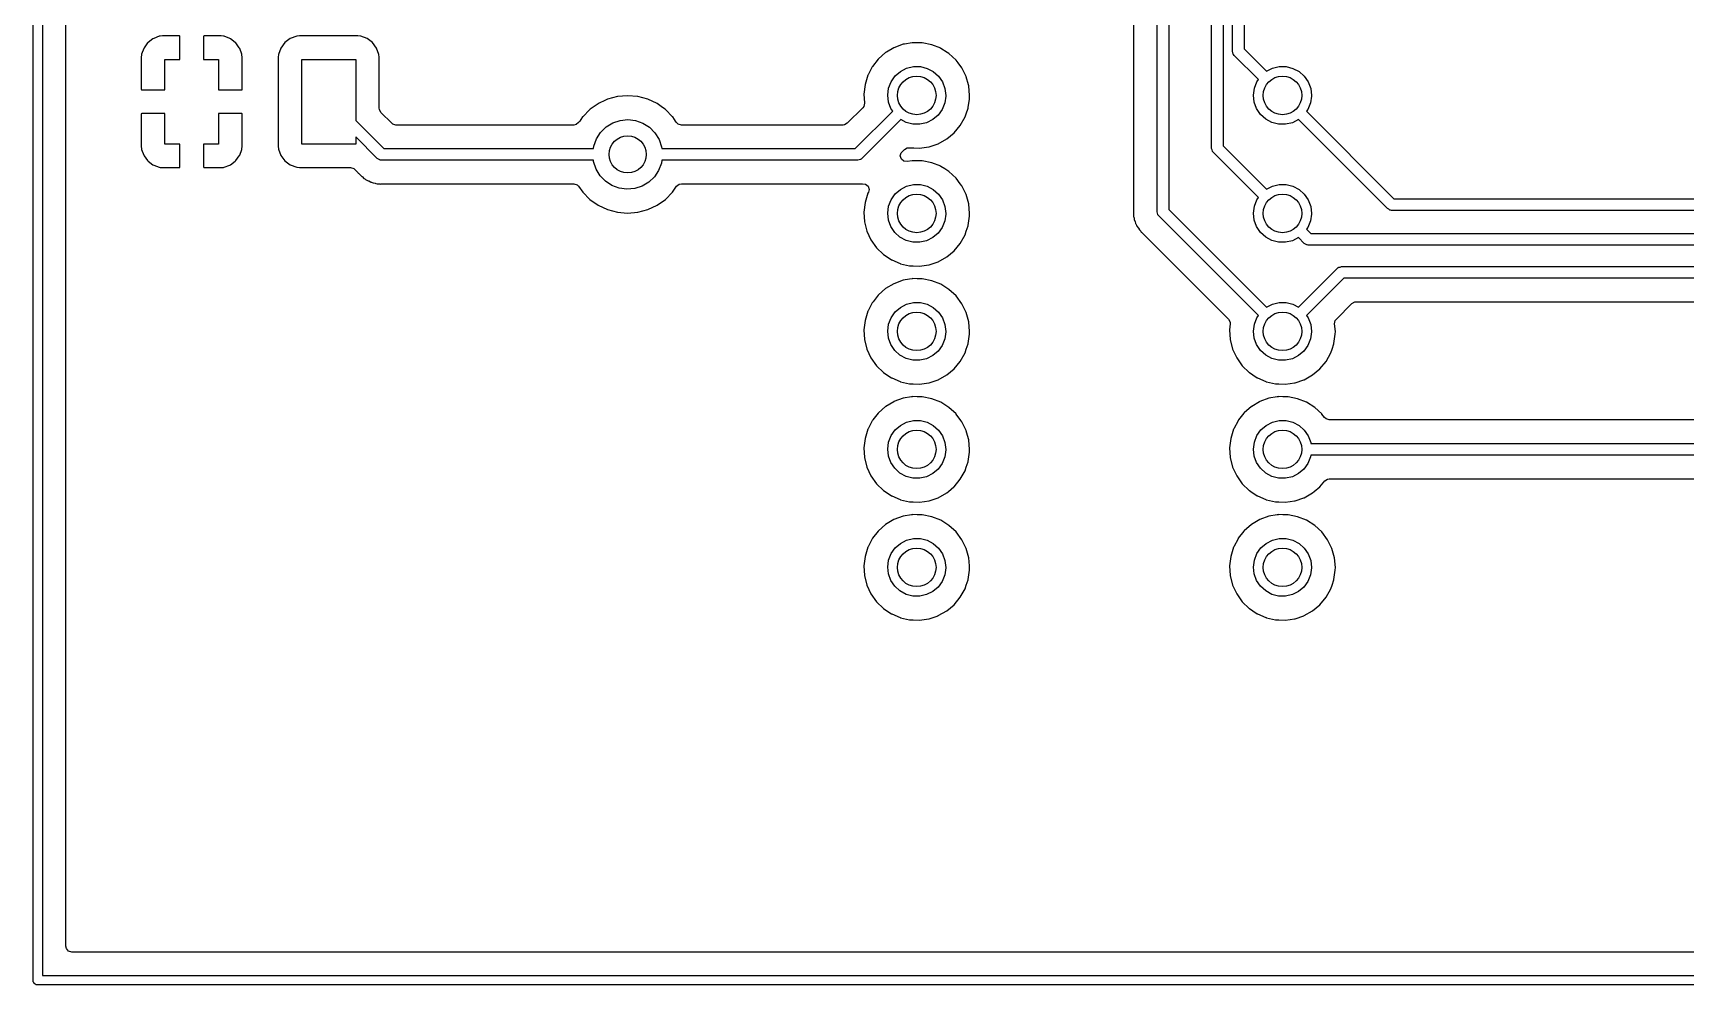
# Model space of a CAD drawing. Extents: x 111.7 to 200.8, y -127.1 to -68.5.
# Drawn here: x 111.66 to 147.24, y -127.1 to -106.61 of the extents above; entities that cross this region are included whole.
import ezdxf

# ---------------------------------------------------------------- set-up
doc = ezdxf.new("R2010")
doc.units = 0
doc.layers.add('BLACK', color=7, linetype='CONTINUOUS')

msp = doc.modelspace()

# ---------------------------------------------------------------- linework, layer by layer
at = {"layer": 'BLACK', "linetype": 'CONTINUOUS'}
for p, q in [((111.66, -127), (111.66, -68.58)), ((111.86, -68.68), (111.86, -126.9)), ((112.368, -126.265), (112.368, -69.3145)), ((137.032, -109.09), (137.032, -77.05)), ((137.282, -77.05), (137.282, -109.038)), ((135.857, -110.455), (135.857, -81.5589)), ((136.107, -81.5829), (136.107, -110.403)), ((137.482, -107), (137.482, -84.6965)), ((137.732, -84.7483), (137.732, -106.948)), ((135.348, -96.988), (135.348, -110.376)), ((114.241, -106.732), (114.139, -106.808)), ((114.257, -106.723), (114.241, -106.732)), ((114.377, -106.678), (114.257, -106.723)), ((114.393, -106.674), (114.377, -106.678)), ((114.444, -106.669), (114.393, -106.674)), ((114.45, -106.668), (114.444, -106.669)), ((114.807, -106.668), (114.45, -106.668)), ((114.815, -106.67), (114.807, -106.668)), ((114.817, -106.671), (114.815, -106.67)), ((114.821, -106.687), (114.817, -106.671)), ((114.821, -107.176), (114.821, -106.687)), ((115.331, -106.674), (115.329, -106.682)), ((115.329, -106.682), (115.329, -107.176)), ((115.332, -106.673), (115.331, -106.674)), ((115.347, -106.668), (115.332, -106.673)), ((115.7, -106.668), (115.347, -106.668)), ((115.706, -106.669), (115.7, -106.668)), ((115.757, -106.674), (115.706, -106.669)), ((115.773, -106.678), (115.757, -106.674)), ((115.893, -106.723), (115.773, -106.678)), ((115.909, -106.732), (115.893, -106.723)), ((116.011, -106.808), (115.909, -106.732)), ((117.198, -106.726), (117.082, -106.813)), ((117.335, -106.675), (117.198, -106.726)), ((117.397, -106.668), (117.335, -106.675)), ((118.653, -106.668), (117.397, -106.668)), ((118.715, -106.675), (118.653, -106.668)), ((118.852, -106.726), (118.715, -106.675)), ((118.968, -106.813), (118.852, -106.726)), ((113.993, -107.074), (113.987, -107.125)), ((113.997, -107.059), (113.993, -107.074)), ((114.042, -106.938), (113.997, -107.059)), ((114.05, -106.923), (114.042, -106.938)), ((114.127, -106.821), (114.05, -106.923)), ((114.139, -106.808), (114.127, -106.821)), ((116.023, -106.821), (116.011, -106.808)), ((116.1, -106.923), (116.023, -106.821)), ((116.108, -106.938), (116.1, -106.923)), ((116.153, -107.059), (116.108, -106.938)), ((116.157, -107.074), (116.153, -107.059)), ((116.163, -107.125), (116.157, -107.074)), ((116.943, -107.066), (116.936, -107.128)), ((116.994, -106.93), (116.943, -107.066)), ((117.082, -106.813), (116.994, -106.93)), ((119.056, -106.93), (118.968, -106.813)), ((119.107, -107.066), (119.056, -106.93)), ((119.113, -107.128), (119.107, -107.066)), ((130.014, -107.029), (129.857, -107.166)), ((130.031, -107.019), (130.014, -107.029)), ((130.188, -106.925), (130.031, -107.019)), ((130.193, -106.923), (130.188, -106.925)), ((130.188, -106.925), (130.188, -106.925)), ((130.388, -106.85), (130.193, -106.923)), ((130.42, -106.845), (130.388, -106.85)), ((130.588, -106.816), (130.42, -106.845)), ((130.594, -106.815), (130.588, -106.816)), ((130.588, -106.816), (130.588, -106.816)), ((130.692, -106.816), (130.594, -106.815)), ((130.796, -106.818), (130.692, -106.816)), ((130.802, -106.818), (130.796, -106.818)), ((130.796, -106.818), (130.796, -106.818)), ((131.006, -106.859), (130.802, -106.818)), ((131.2, -106.936), (131.006, -106.859)), ((131.205, -106.939), (131.2, -106.936)), ((131.338, -107.023), (131.205, -106.939)), ((131.376, -107.047), (131.338, -107.023)), ((131.529, -107.188), (131.376, -107.047)), ((137.491, -107.03), (137.482, -107)), ((137.497, -107.06), (137.491, -107.03)), ((137.501, -107.065), (137.497, -107.06)), ((137.502, -107.068), (137.501, -107.065)), ((137.505, -107.071), (137.502, -107.068)), ((137.519, -107.088), (137.505, -107.071)), ((138.039, -107.608), (137.519, -107.088)), ((137.732, -106.948), (138.213, -107.429)), ((113.987, -107.125), (113.987, -107.132)), ((113.987, -107.132), (113.987, -107.814)), ((114.495, -107.832), (114.495, -107.176)), ((114.495, -107.176), (114.821, -107.176)), ((115.329, -107.176), (115.655, -107.176)), ((115.655, -107.176), (115.655, -107.832)), ((116.163, -107.132), (116.163, -107.125)), ((116.163, -107.819), (116.163, -107.132)), ((116.936, -107.128), (116.936, -109.045)), ((117.445, -108.996), (117.445, -107.176)), ((117.445, -107.176), (118.605, -107.176)), ((118.605, -107.176), (118.605, -108.49)), ((119.113, -108.227), (119.113, -107.128)), ((129.726, -107.335), (129.635, -107.508)), ((129.728, -107.33), (129.726, -107.335)), ((129.726, -107.335), (129.726, -107.335)), ((129.732, -107.325), (129.728, -107.33)), ((129.854, -107.171), (129.732, -107.325)), ((129.857, -107.166), (129.854, -107.171)), ((129.854, -107.171), (129.854, -107.171)), ((130.219, -107.532), (130.332, -107.433)), ((130.332, -107.433), (130.465, -107.364)), ((130.465, -107.364), (130.611, -107.329)), ((130.611, -107.329), (130.761, -107.33)), ((130.761, -107.33), (130.907, -107.367)), ((130.907, -107.367), (131.04, -107.437)), ((131.04, -107.437), (131.152, -107.537)), ((131.532, -107.193), (131.529, -107.188)), ((131.575, -107.25), (131.532, -107.193)), ((131.532, -107.193), (131.532, -107.193)), ((131.654, -107.355), (131.575, -107.25)), ((131.746, -107.542), (131.654, -107.355)), ((138.213, -107.429), (138.339, -107.364)), ((138.339, -107.364), (138.485, -107.329)), ((138.485, -107.329), (138.635, -107.33)), ((138.635, -107.33), (138.781, -107.367)), ((138.781, -107.367), (138.914, -107.437)), ((138.914, -107.437), (139.026, -107.537)), ((129.57, -107.713), (129.545, -107.92)), ((129.631, -107.514), (129.57, -107.713)), ((129.635, -107.508), (129.631, -107.514)), ((130.058, -107.943), (130.078, -107.795)), ((130.078, -107.795), (130.132, -107.655)), ((130.132, -107.655), (130.219, -107.532)), ((131.152, -107.537), (131.237, -107.66)), ((131.237, -107.66), (131.29, -107.801)), ((131.29, -107.801), (131.308, -107.95)), ((131.747, -107.548), (131.746, -107.542)), ((131.796, -107.72), (131.747, -107.548)), ((131.802, -107.743), (131.796, -107.72)), ((131.821, -107.95), (131.802, -107.743)), ((137.932, -107.943), (137.952, -107.795)), ((137.952, -107.795), (138.006, -107.655)), ((138.006, -107.655), (138.039, -107.608)), ((139.026, -107.537), (139.111, -107.66)), ((139.111, -107.66), (139.164, -107.801)), ((139.164, -107.801), (139.182, -107.95)), ((113.987, -107.814), (113.991, -107.83)), ((113.991, -107.83), (113.993, -107.831)), ((113.993, -107.831), (114.001, -107.832)), ((114.001, -107.832), (114.495, -107.832)), ((115.655, -107.832), (116.145, -107.832)), ((116.145, -107.832), (116.16, -107.828)), ((116.16, -107.828), (116.161, -107.827)), ((116.161, -107.827), (116.163, -107.819)), ((123.824, -108.129), (123.652, -108.249)), ((123.828, -108.126), (123.824, -108.129)), ((123.824, -108.129), (123.824, -108.129)), ((123.833, -108.124), (123.828, -108.126)), ((123.984, -108.053), (123.833, -108.124)), ((123.833, -108.124), (123.833, -108.124)), ((124.028, -108.033), (123.984, -108.053)), ((124.241, -107.976), (124.028, -108.033)), ((124.46, -107.957), (124.241, -107.976)), ((124.679, -107.976), (124.46, -107.957)), ((124.892, -108.033), (124.679, -107.976)), ((125.092, -108.126), (124.892, -108.033)), ((125.18, -108.188), (125.092, -108.126)), ((129.558, -108.118), (129.543, -108.188)), ((129.545, -107.92), (129.558, -108.113)), ((129.558, -108.113), (129.558, -108.118)), ((130.075, -108.093), (130.058, -107.943)), ((130.126, -108.234), (130.075, -108.093)), ((131.287, -108.112), (131.231, -108.251)), ((131.308, -107.963), (131.287, -108.112)), ((131.308, -107.95), (131.308, -107.963)), ((131.791, -108.21), (131.816, -108.033)), ((131.816, -108.033), (131.82, -108.01)), ((131.82, -108.01), (131.821, -107.95)), ((137.949, -108.093), (137.932, -107.943)), ((138, -108.234), (137.949, -108.093)), ((139.161, -108.112), (139.105, -108.251)), ((139.182, -107.963), (139.161, -108.112)), ((139.182, -107.95), (139.182, -107.963)), ((113.989, -108.346), (113.987, -108.354)), ((113.987, -108.354), (113.987, -109.041)), ((113.99, -108.345), (113.989, -108.346)), ((114.005, -108.34), (113.99, -108.345)), ((114.495, -108.34), (114.005, -108.34)), ((114.495, -108.996), (114.495, -108.34)), ((116.149, -108.34), (115.655, -108.34)), ((115.655, -108.34), (115.655, -108.996)), ((116.157, -108.342), (116.149, -108.34)), ((116.159, -108.343), (116.157, -108.342)), ((116.163, -108.359), (116.159, -108.343)), ((116.163, -109.041), (116.163, -108.359)), ((118.605, -108.49), (119.21, -109.095)), ((119.116, -108.254), (119.113, -108.227)), ((119.15, -108.316), (119.116, -108.254)), ((119.384, -108.55), (119.15, -108.316)), ((123.427, -108.501), (123.405, -108.533)), ((123.452, -108.466), (123.427, -108.501)), ((123.489, -108.412), (123.452, -108.466)), ((123.492, -108.408), (123.489, -108.412)), ((123.489, -108.412), (123.489, -108.412)), ((123.648, -108.252), (123.492, -108.408)), ((123.652, -108.249), (123.648, -108.252)), ((123.652, -108.249), (123.652, -108.249)), ((124.141, -108.541), (124.299, -108.487)), ((124.299, -108.487), (124.465, -108.47)), ((124.465, -108.47), (124.631, -108.49)), ((124.631, -108.49), (124.789, -108.546)), ((125.253, -108.239), (125.18, -108.188)), ((125.272, -108.252), (125.253, -108.239)), ((125.428, -108.408), (125.272, -108.252)), ((125.431, -108.412), (125.428, -108.408)), ((125.468, -108.466), (125.431, -108.412)), ((125.431, -108.412), (125.431, -108.412)), ((125.493, -108.501), (125.468, -108.466)), ((125.515, -108.533), (125.493, -108.501)), ((129.521, -108.216), (129.188, -108.55)), ((129.361, -109.095), (130.165, -108.291)), ((130.34, -108.47), (129.501, -109.308)), ((129.543, -108.188), (129.521, -108.216)), ((130.165, -108.291), (130.126, -108.234)), ((130.453, -108.531), (130.34, -108.47)), ((131.029, -108.471), (130.895, -108.538)), ((131.143, -108.373), (131.029, -108.471)), ((131.231, -108.251), (131.143, -108.373)), ((131.621, -108.595), (131.723, -108.413)), ((131.723, -108.413), (131.746, -108.346)), ((131.746, -108.346), (131.788, -108.221)), ((131.788, -108.221), (131.79, -108.216)), ((131.788, -108.221), (131.788, -108.221)), ((131.79, -108.216), (131.791, -108.21)), ((131.791, -108.21), (131.791, -108.21)), ((138.084, -108.358), (138, -108.234)), ((138.195, -108.459), (138.084, -108.358)), ((138.327, -108.531), (138.195, -108.459)), ((138.901, -108.471), (138.769, -108.538)), ((140.817, -110.387), (138.901, -108.471)), ((139.105, -108.251), (139.075, -108.292)), ((139.075, -108.292), (140.957, -110.174)), ((119.07, -109.308), (118.605, -108.843)), ((118.605, -108.843), (118.605, -108.996)), ((119.405, -108.566), (119.384, -108.55)), ((119.473, -108.587), (119.405, -108.566)), ((123.302, -108.587), (119.473, -108.587)), ((123.349, -108.577), (123.302, -108.587)), ((123.405, -108.533), (123.349, -108.577)), ((123.788, -108.887), (123.879, -108.746)), ((123.879, -108.746), (123.998, -108.629)), ((123.998, -108.629), (124.141, -108.541)), ((124.789, -108.546), (124.93, -108.635)), ((124.93, -108.635), (125.048, -108.754)), ((125.048, -108.754), (125.136, -108.896)), ((125.55, -108.566), (125.515, -108.533)), ((125.618, -108.587), (125.55, -108.566)), ((129.098, -108.587), (125.618, -108.587)), ((129.125, -108.584), (129.098, -108.587)), ((129.188, -108.55), (129.125, -108.584)), ((130.598, -108.569), (130.453, -108.531)), ((130.748, -108.572), (130.598, -108.569)), ((130.895, -108.538), (130.748, -108.572)), ((131.328, -108.888), (131.488, -108.755)), ((131.488, -108.755), (131.621, -108.595)), ((138.472, -108.569), (138.327, -108.531)), ((138.622, -108.572), (138.472, -108.569)), ((138.769, -108.538), (138.622, -108.572)), ((113.987, -109.041), (113.987, -109.048)), ((113.987, -109.048), (113.993, -109.099)), ((113.993, -109.099), (113.997, -109.114)), ((113.997, -109.114), (114.042, -109.235)), ((114.042, -109.235), (114.05, -109.25)), ((114.821, -108.996), (114.495, -108.996)), ((114.821, -109.491), (114.821, -108.996)), ((115.655, -108.996), (115.329, -108.996)), ((115.329, -108.996), (115.329, -109.486)), ((116.1, -109.25), (116.108, -109.235)), ((116.108, -109.235), (116.153, -109.114)), ((116.153, -109.114), (116.157, -109.099)), ((116.157, -109.099), (116.163, -109.048)), ((116.163, -109.045), (116.163, -109.041)), ((116.163, -109.048), (116.163, -109.045)), ((116.936, -109.045), (116.943, -109.107)), ((116.943, -109.107), (116.994, -109.243)), ((118.605, -108.996), (117.445, -108.996)), ((119.21, -109.095), (123.725, -109.095)), ((123.725, -109.095), (123.731, -109.044)), ((123.731, -109.044), (123.788, -108.887)), ((125.136, -108.896), (125.191, -109.054)), ((125.191, -109.054), (125.196, -109.095)), ((125.196, -109.095), (129.361, -109.095)), ((130.33, -109.254), (130.348, -109.186)), ((130.348, -109.186), (130.367, -109.162)), ((130.367, -109.162), (130.417, -109.112)), ((130.417, -109.112), (130.479, -109.078)), ((130.479, -109.078), (130.523, -109.078)), ((130.523, -109.078), (130.523, -109.077)), ((130.523, -109.077), (130.529, -109.077)), ((130.529, -109.077), (130.534, -109.079)), ((130.534, -109.079), (130.54, -109.079)), ((130.54, -109.079), (130.54, -109.079)), ((130.54, -109.079), (130.62, -109.082)), ((130.62, -109.082), (130.743, -109.087)), ((130.743, -109.087), (130.846, -109.072)), ((130.846, -109.072), (130.943, -109.058)), ((130.943, -109.058), (130.949, -109.057)), ((130.943, -109.058), (130.943, -109.058)), ((130.949, -109.057), (130.954, -109.055)), ((130.954, -109.055), (131.141, -108.992)), ((130.954, -109.055), (130.954, -109.055)), ((131.141, -108.992), (131.146, -108.99)), ((131.146, -108.99), (131.328, -108.888)), ((137.041, -109.12), (137.032, -109.09)), ((137.047, -109.15), (137.041, -109.12)), ((137.051, -109.155), (137.047, -109.15)), ((137.052, -109.158), (137.051, -109.155)), ((137.055, -109.161), (137.052, -109.158)), ((137.069, -109.178), (137.055, -109.161)), ((138.039, -110.148), (137.069, -109.178)), ((137.282, -109.038), (138.213, -109.969)), ((114.05, -109.25), (114.127, -109.352)), ((114.127, -109.352), (114.139, -109.365)), ((114.139, -109.365), (114.241, -109.441)), ((114.241, -109.441), (114.257, -109.45)), ((114.257, -109.45), (114.377, -109.495)), ((114.377, -109.495), (114.393, -109.499)), ((114.393, -109.499), (114.444, -109.504)), ((114.444, -109.504), (114.45, -109.504)), ((114.45, -109.504), (114.803, -109.504)), ((114.803, -109.504), (114.818, -109.5)), ((114.818, -109.5), (114.819, -109.499)), ((114.819, -109.499), (114.821, -109.491)), ((115.329, -109.486), (115.333, -109.502)), ((115.333, -109.502), (115.335, -109.503)), ((115.335, -109.503), (115.343, -109.504)), ((115.343, -109.504), (115.7, -109.504)), ((115.7, -109.504), (115.706, -109.504)), ((115.706, -109.504), (115.757, -109.499)), ((115.757, -109.499), (115.773, -109.495)), ((115.773, -109.495), (115.893, -109.45)), ((115.893, -109.45), (115.909, -109.441)), ((115.909, -109.441), (116.011, -109.365)), ((116.011, -109.365), (116.023, -109.352)), ((116.023, -109.352), (116.1, -109.25)), ((116.994, -109.243), (117.082, -109.36)), ((117.082, -109.36), (117.198, -109.447)), ((117.198, -109.447), (117.335, -109.498)), ((117.335, -109.498), (117.397, -109.505)), ((117.397, -109.505), (118.495, -109.505)), ((118.495, -109.505), (118.564, -109.525)), ((118.564, -109.525), (118.585, -109.542)), ((118.585, -109.542), (118.655, -109.612)), ((119.097, -109.323), (119.07, -109.308)), ((119.123, -109.34), (119.097, -109.323)), ((119.129, -109.341), (119.123, -109.34)), ((119.132, -109.342), (119.129, -109.341)), ((119.136, -109.342), (119.132, -109.342)), ((119.159, -109.345), (119.136, -109.342)), ((123.723, -109.345), (119.159, -109.345)), ((123.726, -109.376), (123.723, -109.345)), ((123.779, -109.535), (123.726, -109.376)), ((123.866, -109.678), (123.779, -109.535)), ((125.127, -109.563), (125.035, -109.702)), ((125.186, -109.407), (125.127, -109.563)), ((125.195, -109.345), (125.186, -109.407)), ((129.413, -109.345), (125.195, -109.345)), ((129.443, -109.336), (129.413, -109.345)), ((129.473, -109.33), (129.443, -109.336)), ((129.478, -109.326), (129.473, -109.33)), ((129.481, -109.325), (129.478, -109.326)), ((129.484, -109.322), (129.481, -109.325)), ((129.501, -109.308), (129.484, -109.322)), ((130.352, -109.322), (130.33, -109.254)), ((130.407, -109.367), (130.352, -109.322)), ((130.477, -109.375), (130.407, -109.367)), ((130.588, -109.356), (130.477, -109.375)), ((130.594, -109.355), (130.588, -109.356)), ((130.588, -109.356), (130.588, -109.356)), ((130.692, -109.356), (130.594, -109.355)), ((130.796, -109.358), (130.692, -109.356)), ((130.802, -109.358), (130.796, -109.358)), ((130.796, -109.358), (130.796, -109.358)), ((131.006, -109.399), (130.802, -109.358)), ((131.2, -109.476), (131.006, -109.399)), ((131.205, -109.479), (131.2, -109.476)), ((131.289, -109.532), (131.205, -109.479)), ((131.376, -109.587), (131.289, -109.532)), ((131.529, -109.728), (131.376, -109.587)), ((118.655, -109.612), (118.662, -109.621)), ((118.662, -109.621), (118.667, -109.627)), ((118.667, -109.627), (118.672, -109.632)), ((118.672, -109.632), (118.716, -109.674)), ((118.716, -109.674), (118.719, -109.676)), ((118.719, -109.676), (118.739, -109.696)), ((118.739, -109.696), (118.742, -109.699)), ((118.742, -109.699), (118.751, -109.706)), ((118.751, -109.706), (118.783, -109.737)), ((118.783, -109.737), (118.79, -109.74)), ((118.79, -109.74), (118.801, -109.746)), ((118.801, -109.746), (118.817, -109.757)), ((118.817, -109.757), (118.833, -109.77)), ((118.833, -109.77), (118.874, -109.787)), ((118.874, -109.787), (118.885, -109.792)), ((118.885, -109.792), (118.923, -109.814)), ((118.923, -109.814), (118.931, -109.816)), ((118.931, -109.816), (118.931, -109.816)), ((118.931, -109.816), (118.943, -109.819)), ((118.943, -109.819), (118.962, -109.825)), ((118.962, -109.825), (118.98, -109.833)), ((118.98, -109.833), (118.988, -109.834)), ((118.988, -109.834), (118.988, -109.834)), ((118.988, -109.834), (119.024, -109.84)), ((119.024, -109.84), (119.036, -109.843)), ((119.036, -109.843), (119.067, -109.851)), ((119.067, -109.851), (119.078, -109.853)), ((119.078, -109.853), (119.099, -109.853)), ((119.099, -109.853), (119.118, -109.855)), ((119.118, -109.855), (119.138, -109.858)), ((119.138, -109.858), (119.146, -109.857)), ((119.146, -109.857), (119.152, -109.857)), ((119.152, -109.857), (119.182, -109.854)), ((119.182, -109.854), (119.194, -109.853)), ((119.194, -109.853), (123.302, -109.853)), ((123.302, -109.853), (123.37, -109.874)), ((123.37, -109.874), (123.405, -109.907)), ((123.405, -109.907), (123.492, -110.032)), ((123.982, -109.798), (123.866, -109.678)), ((124.122, -109.889), (123.982, -109.798)), ((124.279, -109.948), (124.122, -109.889)), ((124.444, -109.97), (124.279, -109.948)), ((124.77, -109.903), (124.611, -109.955)), ((124.913, -109.817), (124.77, -109.903)), ((125.035, -109.702), (124.913, -109.817)), ((125.428, -110.032), (125.515, -109.907)), ((125.515, -109.907), (125.571, -109.863)), ((125.571, -109.863), (125.618, -109.853)), ((125.618, -109.853), (129.334, -109.853)), ((129.334, -109.853), (129.345, -109.854)), ((129.345, -109.854), (129.353, -109.856)), ((129.353, -109.856), (129.361, -109.855)), ((129.361, -109.855), (129.421, -109.854)), ((129.361, -109.855), (129.361, -109.855)), ((129.421, -109.854), (129.425, -109.853)), ((129.425, -109.853), (129.453, -109.853)), ((129.453, -109.853), (129.457, -109.853)), ((129.457, -109.853), (129.469, -109.852)), ((129.457, -109.853), (129.457, -109.853)), ((129.469, -109.852), (129.513, -109.851)), ((129.513, -109.851), (129.514, -109.85)), ((129.514, -109.85), (129.582, -109.859)), ((129.582, -109.859), (129.636, -109.905)), ((129.636, -109.905), (129.657, -109.973)), ((130.332, -109.973), (130.465, -109.904)), ((130.465, -109.904), (130.611, -109.869)), ((130.611, -109.869), (130.761, -109.87)), ((130.761, -109.87), (130.907, -109.907)), ((130.907, -109.907), (131.04, -109.977)), ((131.532, -109.733), (131.529, -109.728)), ((131.621, -109.852), (131.532, -109.733)), ((131.532, -109.733), (131.532, -109.733)), ((131.654, -109.895), (131.621, -109.852)), ((131.746, -110.082), (131.654, -109.895)), ((138.213, -109.969), (138.339, -109.904)), ((138.339, -109.904), (138.485, -109.869)), ((138.485, -109.869), (138.635, -109.87)), ((138.635, -109.87), (138.781, -109.907)), ((138.781, -109.907), (138.914, -109.977)), ((123.492, -110.032), (123.648, -110.188)), ((123.648, -110.188), (123.828, -110.314)), ((124.611, -109.955), (124.444, -109.97)), ((125.092, -110.314), (125.272, -110.188)), ((125.272, -110.188), (125.428, -110.032)), ((129.57, -110.253), (129.545, -110.46)), ((129.631, -110.054), (129.57, -110.253)), ((129.643, -110.033), (129.631, -110.054)), ((129.657, -109.973), (129.643, -110.033)), ((130.078, -110.335), (130.132, -110.195)), ((130.132, -110.195), (130.219, -110.072)), ((130.219, -110.072), (130.332, -109.973)), ((131.04, -109.977), (131.152, -110.077)), ((131.152, -110.077), (131.237, -110.2)), ((131.237, -110.2), (131.29, -110.341)), ((131.802, -110.283), (131.746, -110.082)), ((131.821, -110.49), (131.802, -110.283)), ((137.952, -110.335), (138.006, -110.195)), ((138.006, -110.195), (138.039, -110.148)), ((138.914, -109.977), (139.026, -110.077)), ((139.026, -110.077), (139.111, -110.2)), ((139.111, -110.2), (139.164, -110.341)), ((140.957, -110.174), (165.237, -110.174)), ((123.828, -110.314), (124.028, -110.407)), ((124.028, -110.407), (124.241, -110.464)), ((124.241, -110.464), (124.46, -110.483)), ((124.46, -110.483), (124.679, -110.464)), ((124.679, -110.464), (124.892, -110.407)), ((124.892, -110.407), (125.092, -110.314)), ((129.545, -110.46), (129.559, -110.668)), ((130.058, -110.483), (130.078, -110.335)), ((130.075, -110.633), (130.058, -110.483)), ((130.126, -110.774), (130.075, -110.633)), ((131.287, -110.652), (131.231, -110.791)), ((131.308, -110.503), (131.287, -110.652)), ((131.29, -110.341), (131.308, -110.49)), ((131.308, -110.49), (131.308, -110.503)), ((131.791, -110.75), (131.819, -110.553)), ((131.819, -110.553), (131.82, -110.55)), ((131.82, -110.55), (131.821, -110.49)), ((135.348, -110.387), (135.346, -110.395)), ((135.346, -110.395), (135.346, -110.403)), ((135.346, -110.403), (135.346, -110.403)), ((135.346, -110.403), (135.348, -110.463)), ((135.348, -110.376), (135.348, -110.387)), ((135.348, -110.463), (135.348, -110.467)), ((135.348, -110.467), (135.348, -110.495)), ((135.348, -110.495), (135.349, -110.499)), ((135.349, -110.499), (135.349, -110.499)), ((135.349, -110.499), (135.349, -110.499)), ((135.349, -110.499), (135.35, -110.511)), ((135.35, -110.511), (135.351, -110.555)), ((135.351, -110.555), (135.357, -110.574)), ((135.357, -110.574), (135.361, -110.594)), ((135.361, -110.594), (135.363, -110.614)), ((135.363, -110.614), (135.366, -110.621)), ((135.366, -110.621), (135.366, -110.621)), ((135.366, -110.621), (135.38, -110.655)), ((135.38, -110.655), (135.384, -110.666)), ((135.866, -110.484), (135.857, -110.455)), ((135.872, -110.515), (135.866, -110.484)), ((135.876, -110.52), (135.872, -110.515)), ((135.877, -110.522), (135.876, -110.52)), ((135.88, -110.525), (135.877, -110.522)), ((135.894, -110.543), (135.88, -110.525)), ((138.039, -112.688), (135.894, -110.543)), ((136.107, -110.403), (138.213, -112.509)), ((137.932, -110.483), (137.952, -110.335)), ((137.949, -110.633), (137.932, -110.483)), ((138, -110.774), (137.949, -110.633)), ((139.161, -110.652), (139.105, -110.791)), ((139.182, -110.503), (139.161, -110.652)), ((139.164, -110.341), (139.182, -110.49)), ((139.182, -110.49), (139.182, -110.503)), ((140.844, -110.402), (140.817, -110.387)), ((140.87, -110.418), (140.844, -110.402)), ((140.876, -110.419), (140.87, -110.418)), ((140.879, -110.421), (140.876, -110.419)), ((140.884, -110.42), (140.879, -110.421)), ((140.906, -110.424), (140.884, -110.42)), ((165.289, -110.424), (140.906, -110.424)), ((129.559, -110.668), (129.61, -110.87)), ((129.61, -110.87), (129.697, -111.059)), ((130.21, -110.898), (130.126, -110.774)), ((130.321, -110.999), (130.21, -110.898)), ((130.453, -111.071), (130.321, -110.999)), ((131.029, -111.011), (130.895, -111.078)), ((131.143, -110.913), (131.029, -111.011)), ((131.231, -110.791), (131.143, -110.913)), ((131.621, -111.135), (131.723, -110.953)), ((131.723, -110.953), (131.749, -110.875)), ((131.749, -110.875), (131.788, -110.761)), ((131.788, -110.761), (131.79, -110.756)), ((131.788, -110.761), (131.788, -110.761)), ((131.79, -110.756), (131.791, -110.75)), ((131.791, -110.75), (131.791, -110.75)), ((135.384, -110.666), (135.396, -110.709)), ((135.396, -110.709), (135.4, -110.715)), ((135.4, -110.715), (135.4, -110.715)), ((135.4, -110.715), (135.406, -110.726)), ((135.406, -110.726), (135.415, -110.744)), ((135.415, -110.744), (135.422, -110.763)), ((135.422, -110.763), (135.427, -110.769)), ((135.427, -110.769), (135.427, -110.769)), ((135.427, -110.769), (135.448, -110.798)), ((135.448, -110.798), (135.455, -110.808)), ((135.455, -110.808), (135.477, -110.846)), ((135.477, -110.846), (135.492, -110.861)), ((135.492, -110.861), (135.505, -110.876)), ((135.505, -110.876), (135.516, -110.892)), ((135.516, -110.892), (135.523, -110.897)), ((135.523, -110.897), (135.551, -110.92)), ((135.551, -110.92), (135.559, -110.928)), ((135.559, -110.928), (137.398, -112.767)), ((138.084, -110.898), (138, -110.774)), ((138.195, -110.999), (138.084, -110.898)), ((138.327, -111.071), (138.195, -110.999)), ((138.901, -111.011), (138.769, -111.078)), ((139.025, -111.135), (138.901, -111.011)), ((139.105, -110.791), (139.075, -110.832)), ((139.075, -110.832), (139.165, -110.921)), ((139.165, -110.921), (165.125, -110.921)), ((129.697, -111.059), (129.817, -111.229)), ((129.817, -111.229), (129.967, -111.375)), ((130.598, -111.109), (130.453, -111.071)), ((130.748, -111.112), (130.598, -111.109)), ((130.895, -111.078), (130.748, -111.112)), ((131.328, -111.428), (131.488, -111.295)), ((131.488, -111.295), (131.621, -111.135)), ((138.472, -111.109), (138.327, -111.071)), ((138.622, -111.112), (138.472, -111.109)), ((138.769, -111.078), (138.622, -111.112)), ((139.052, -111.15), (139.025, -111.135)), ((139.078, -111.166), (139.052, -111.15)), ((139.084, -111.167), (139.078, -111.166)), ((139.087, -111.169), (139.084, -111.167)), ((139.091, -111.168), (139.087, -111.169)), ((139.113, -111.171), (139.091, -111.168)), ((165.177, -111.171), (139.113, -111.171)), ((129.967, -111.375), (129.971, -111.378)), ((129.971, -111.378), (129.971, -111.378)), ((129.971, -111.378), (130.003, -111.399)), ((130.003, -111.399), (130.14, -111.49)), ((130.14, -111.49), (130.145, -111.493)), ((130.145, -111.493), (130.145, -111.493)), ((130.145, -111.493), (130.326, -111.57)), ((130.326, -111.57), (130.326, -111.57)), ((130.326, -111.57), (130.331, -111.573)), ((130.331, -111.573), (130.337, -111.574)), ((130.337, -111.574), (130.337, -111.574)), ((130.337, -111.574), (130.529, -111.617)), ((130.529, -111.617), (130.529, -111.617)), ((130.529, -111.617), (130.534, -111.619)), ((130.534, -111.619), (130.54, -111.619)), ((130.54, -111.619), (130.54, -111.619)), ((130.54, -111.619), (130.603, -111.621)), ((130.603, -111.621), (130.743, -111.627)), ((130.743, -111.627), (130.846, -111.612)), ((130.846, -111.612), (130.943, -111.598)), ((130.943, -111.598), (130.949, -111.597)), ((130.943, -111.598), (130.943, -111.598)), ((130.949, -111.597), (130.954, -111.595)), ((130.954, -111.595), (131.141, -111.532)), ((130.954, -111.595), (130.954, -111.595)), ((131.141, -111.532), (131.146, -111.53)), ((131.146, -111.53), (131.328, -111.428)), ((138.9, -112.51), (139.739, -111.672)), ((139.739, -111.672), (139.756, -111.658)), ((139.756, -111.658), (139.759, -111.655)), ((139.759, -111.655), (139.762, -111.654)), ((139.762, -111.654), (139.767, -111.65)), ((139.767, -111.65), (139.797, -111.644)), ((139.797, -111.644), (139.827, -111.635)), ((139.827, -111.635), (165.048, -111.635)), ((130.193, -112.003), (130.014, -112.109)), ((130.388, -111.93), (130.193, -112.003)), ((130.53, -111.906), (130.388, -111.93)), ((130.588, -111.896), (130.53, -111.906)), ((130.594, -111.895), (130.588, -111.896)), ((130.588, -111.896), (130.588, -111.896)), ((130.692, -111.896), (130.594, -111.895)), ((130.796, -111.898), (130.692, -111.896)), ((130.802, -111.898), (130.796, -111.898)), ((130.796, -111.898), (130.796, -111.898)), ((131.006, -111.939), (130.802, -111.898)), ((131.2, -112.016), (131.006, -111.939)), ((131.376, -112.127), (131.2, -112.016)), ((139.879, -111.885), (139.075, -112.689)), ((165.1, -111.885), (139.879, -111.885)), ((129.726, -112.415), (129.634, -112.589)), ((129.728, -112.41), (129.726, -112.415)), ((129.726, -112.415), (129.726, -112.415)), ((129.742, -112.392), (129.728, -112.41)), ((129.854, -112.251), (129.742, -112.392)), ((129.857, -112.246), (129.854, -112.251)), ((129.854, -112.251), (129.854, -112.251)), ((130.014, -112.109), (129.857, -112.246)), ((130.465, -112.444), (130.611, -112.409)), ((130.611, -112.409), (130.761, -112.41)), ((130.761, -112.41), (130.907, -112.447)), ((131.529, -112.268), (131.376, -112.127)), ((131.654, -112.435), (131.529, -112.268)), ((131.746, -112.622), (131.654, -112.435)), ((138.339, -112.444), (138.485, -112.409)), ((138.485, -112.409), (138.635, -112.41)), ((138.635, -112.41), (138.781, -112.447)), ((139.717, -112.766), (140.052, -112.43)), ((140.052, -112.43), (140.115, -112.396)), ((140.115, -112.396), (140.142, -112.393)), ((140.142, -112.393), (164.85, -112.393)), ((129.57, -112.793), (129.545, -113)), ((129.631, -112.594), (129.57, -112.793)), ((129.634, -112.589), (129.631, -112.594)), ((130.078, -112.875), (130.132, -112.735)), ((130.132, -112.735), (130.219, -112.612)), ((130.219, -112.612), (130.332, -112.513)), ((130.332, -112.513), (130.465, -112.444)), ((130.907, -112.447), (131.04, -112.517)), ((131.04, -112.517), (131.152, -112.617)), ((131.152, -112.617), (131.237, -112.74)), ((131.237, -112.74), (131.29, -112.881)), ((131.802, -112.823), (131.746, -112.622)), ((137.398, -112.767), (137.432, -112.829)), ((137.952, -112.875), (138.006, -112.735)), ((138.006, -112.735), (138.039, -112.688)), ((138.213, -112.509), (138.339, -112.444)), ((138.781, -112.447), (138.9, -112.51)), ((139.075, -112.689), (139.111, -112.74)), ((139.111, -112.74), (139.164, -112.881)), ((139.694, -112.797), (139.717, -112.766)), ((129.545, -113), (129.559, -113.208)), ((130.058, -113.023), (130.078, -112.875)), ((130.075, -113.173), (130.058, -113.023)), ((131.308, -113.043), (131.287, -113.192)), ((131.29, -112.881), (131.308, -113.03)), ((131.308, -113.03), (131.308, -113.043)), ((131.791, -113.29), (131.819, -113.093)), ((131.821, -113.03), (131.802, -112.823)), ((131.819, -113.093), (131.82, -113.09)), ((131.82, -113.09), (131.821, -113.03)), ((137.434, -112.871), (137.419, -113)), ((137.419, -113), (137.433, -113.208)), ((137.432, -112.829), (137.434, -112.871)), ((137.932, -113.023), (137.952, -112.875)), ((137.949, -113.173), (137.932, -113.023)), ((139.182, -113.043), (139.161, -113.192)), ((139.164, -112.881), (139.182, -113.03)), ((139.182, -113.03), (139.182, -113.043)), ((139.665, -113.29), (139.693, -113.093)), ((139.68, -112.867), (139.694, -112.797)), ((139.695, -113.03), (139.68, -112.867)), ((139.693, -113.093), (139.694, -113.09)), ((139.694, -113.09), (139.695, -113.03)), ((129.559, -113.208), (129.61, -113.41)), ((129.61, -113.41), (129.697, -113.599)), ((130.126, -113.314), (130.075, -113.173)), ((130.21, -113.438), (130.126, -113.314)), ((130.321, -113.539), (130.21, -113.438)), ((131.143, -113.453), (131.029, -113.551)), ((131.231, -113.331), (131.143, -113.453)), ((131.287, -113.192), (131.231, -113.331)), ((131.621, -113.675), (131.723, -113.493)), ((131.723, -113.493), (131.749, -113.415)), ((131.749, -113.415), (131.788, -113.301)), ((131.788, -113.301), (131.79, -113.296)), ((131.788, -113.301), (131.788, -113.301)), ((131.79, -113.296), (131.791, -113.29)), ((131.791, -113.29), (131.791, -113.29)), ((137.433, -113.208), (137.484, -113.41)), ((137.484, -113.41), (137.571, -113.599)), ((138, -113.314), (137.949, -113.173)), ((138.084, -113.438), (138, -113.314)), ((138.195, -113.539), (138.084, -113.438)), ((139.017, -113.453), (138.903, -113.551)), ((139.105, -113.331), (139.017, -113.453)), ((139.161, -113.192), (139.105, -113.331)), ((139.495, -113.675), (139.597, -113.493)), ((139.597, -113.493), (139.623, -113.415)), ((139.623, -113.415), (139.662, -113.301)), ((139.662, -113.301), (139.664, -113.296)), ((139.662, -113.301), (139.662, -113.301)), ((139.664, -113.296), (139.665, -113.29)), ((139.665, -113.29), (139.665, -113.29)), ((129.697, -113.599), (129.817, -113.769)), ((129.817, -113.769), (129.967, -113.915)), ((130.453, -113.611), (130.321, -113.539)), ((130.598, -113.649), (130.453, -113.611)), ((130.748, -113.652), (130.598, -113.649)), ((130.895, -113.618), (130.748, -113.652)), ((131.029, -113.551), (130.895, -113.618)), ((131.328, -113.968), (131.488, -113.835)), ((131.488, -113.835), (131.621, -113.675)), ((137.571, -113.599), (137.691, -113.769)), ((137.691, -113.769), (137.841, -113.915)), ((138.327, -113.611), (138.195, -113.539)), ((138.472, -113.649), (138.327, -113.611)), ((138.622, -113.652), (138.472, -113.649)), ((138.769, -113.618), (138.622, -113.652)), ((138.903, -113.551), (138.769, -113.618)), ((139.202, -113.968), (139.362, -113.835)), ((139.362, -113.835), (139.495, -113.675)), ((129.967, -113.915), (129.971, -113.918)), ((129.971, -113.918), (129.971, -113.918)), ((129.971, -113.918), (130.041, -113.964)), ((130.041, -113.964), (130.14, -114.03)), ((130.14, -114.03), (130.145, -114.033)), ((130.145, -114.033), (130.145, -114.033)), ((130.145, -114.033), (130.326, -114.11)), ((130.326, -114.11), (130.326, -114.11)), ((130.326, -114.11), (130.331, -114.113)), ((130.331, -114.113), (130.337, -114.114)), ((130.337, -114.114), (130.337, -114.114)), ((130.337, -114.114), (130.529, -114.157)), ((130.529, -114.157), (130.529, -114.157)), ((130.529, -114.157), (130.534, -114.159)), ((130.534, -114.159), (130.54, -114.159)), ((130.54, -114.159), (130.54, -114.159)), ((130.54, -114.159), (130.603, -114.161)), ((130.603, -114.161), (130.743, -114.167)), ((130.743, -114.167), (130.846, -114.152)), ((130.846, -114.152), (130.943, -114.138)), ((130.943, -114.138), (130.949, -114.137)), ((130.943, -114.138), (130.943, -114.138)), ((130.949, -114.137), (130.954, -114.135)), ((130.954, -114.135), (131.141, -114.072)), ((130.954, -114.135), (130.954, -114.135)), ((131.141, -114.072), (131.146, -114.07)), ((131.146, -114.07), (131.328, -113.968)), ((137.841, -113.915), (137.845, -113.918)), ((137.845, -113.918), (137.845, -113.918)), ((137.845, -113.918), (137.915, -113.964)), ((137.915, -113.964), (138.014, -114.03)), ((138.014, -114.03), (138.019, -114.033)), ((138.019, -114.033), (138.019, -114.033)), ((138.019, -114.033), (138.2, -114.11)), ((138.2, -114.11), (138.2, -114.11)), ((138.2, -114.11), (138.205, -114.113)), ((138.205, -114.113), (138.211, -114.114)), ((138.211, -114.114), (138.211, -114.114)), ((138.211, -114.114), (138.403, -114.157)), ((138.403, -114.157), (138.403, -114.157)), ((138.403, -114.157), (138.408, -114.159)), ((138.408, -114.159), (138.414, -114.159)), ((138.414, -114.159), (138.414, -114.159)), ((138.414, -114.159), (138.477, -114.161)), ((138.477, -114.161), (138.617, -114.167)), ((138.617, -114.167), (138.72, -114.152)), ((138.72, -114.152), (138.817, -114.138)), ((138.817, -114.138), (138.823, -114.137)), ((138.817, -114.138), (138.817, -114.138)), ((138.823, -114.137), (138.828, -114.135)), ((138.828, -114.135), (139.015, -114.072)), ((138.828, -114.135), (138.828, -114.135)), ((139.015, -114.072), (139.02, -114.07)), ((139.02, -114.07), (139.202, -113.968)), ((130.188, -114.545), (130.021, -114.645)), ((130.193, -114.543), (130.188, -114.545)), ((130.188, -114.545), (130.188, -114.545)), ((130.388, -114.47), (130.193, -114.543)), ((130.571, -114.439), (130.388, -114.47)), ((130.588, -114.436), (130.571, -114.439)), ((130.594, -114.435), (130.588, -114.436)), ((130.588, -114.436), (130.588, -114.436)), ((130.692, -114.436), (130.594, -114.435)), ((130.796, -114.438), (130.692, -114.436)), ((130.802, -114.438), (130.796, -114.438)), ((130.796, -114.438), (130.796, -114.438)), ((131.006, -114.479), (130.802, -114.438)), ((131.2, -114.556), (131.006, -114.479)), ((131.376, -114.667), (131.2, -114.556)), ((138.062, -114.545), (137.895, -114.645)), ((138.067, -114.543), (138.062, -114.545)), ((138.062, -114.545), (138.062, -114.545)), ((138.262, -114.47), (138.067, -114.543)), ((138.445, -114.439), (138.262, -114.47)), ((138.462, -114.436), (138.445, -114.439)), ((138.468, -114.435), (138.462, -114.436)), ((138.462, -114.436), (138.462, -114.436)), ((138.566, -114.436), (138.468, -114.435)), ((138.67, -114.438), (138.566, -114.436)), ((138.676, -114.438), (138.67, -114.438)), ((138.67, -114.438), (138.67, -114.438)), ((138.88, -114.479), (138.676, -114.438)), ((139.074, -114.556), (138.88, -114.479)), ((139.25, -114.667), (139.074, -114.556)), ((129.854, -114.791), (129.739, -114.936)), ((129.857, -114.786), (129.854, -114.791)), ((129.854, -114.791), (129.854, -114.791)), ((130.014, -114.649), (129.857, -114.786)), ((130.021, -114.645), (130.014, -114.649)), ((131.529, -114.808), (131.376, -114.667)), ((131.532, -114.813), (131.529, -114.808)), ((131.636, -114.952), (131.532, -114.813)), ((131.532, -114.813), (131.532, -114.813)), ((137.728, -114.791), (137.613, -114.936)), ((137.731, -114.786), (137.728, -114.791)), ((137.728, -114.791), (137.728, -114.791)), ((137.888, -114.649), (137.731, -114.786)), ((137.895, -114.645), (137.888, -114.649)), ((139.403, -114.808), (139.25, -114.667)), ((139.406, -114.813), (139.403, -114.808)), ((139.461, -114.886), (139.406, -114.813)), ((139.406, -114.813), (139.406, -114.813)), ((139.494, -114.916), (139.461, -114.886)), ((139.562, -114.936), (139.494, -114.916)), ((129.631, -115.134), (129.57, -115.333)), ((129.634, -115.129), (129.631, -115.134)), ((129.726, -114.955), (129.634, -115.129)), ((129.728, -114.95), (129.726, -114.955)), ((129.726, -114.955), (129.726, -114.955)), ((129.739, -114.936), (129.728, -114.95)), ((130.078, -115.415), (130.132, -115.275)), ((130.132, -115.275), (130.219, -115.152)), ((130.219, -115.152), (130.332, -115.053)), ((130.332, -115.053), (130.465, -114.984)), ((130.465, -114.984), (130.611, -114.949)), ((130.611, -114.949), (130.761, -114.95)), ((130.761, -114.95), (130.907, -114.987)), ((130.907, -114.987), (131.04, -115.057)), ((131.04, -115.057), (131.152, -115.157)), ((131.152, -115.157), (131.237, -115.28)), ((131.237, -115.28), (131.29, -115.421)), ((131.654, -114.975), (131.636, -114.952)), ((131.746, -115.162), (131.654, -114.975)), ((131.747, -115.168), (131.746, -115.162)), ((131.777, -115.274), (131.747, -115.168)), ((131.802, -115.363), (131.777, -115.274)), ((137.505, -115.134), (137.444, -115.333)), ((137.508, -115.129), (137.505, -115.134)), ((137.6, -114.955), (137.508, -115.129)), ((137.602, -114.95), (137.6, -114.955)), ((137.6, -114.955), (137.6, -114.955)), ((137.613, -114.936), (137.602, -114.95)), ((137.952, -115.415), (138.006, -115.275)), ((138.006, -115.275), (138.093, -115.152)), ((138.093, -115.152), (138.206, -115.053)), ((138.206, -115.053), (138.339, -114.984)), ((138.339, -114.984), (138.485, -114.949)), ((138.485, -114.949), (138.635, -114.95)), ((138.635, -114.95), (138.781, -114.987)), ((138.781, -114.987), (138.914, -115.057)), ((138.914, -115.057), (139.026, -115.157)), ((139.026, -115.157), (139.111, -115.28)), ((139.111, -115.28), (139.164, -115.421)), ((162.559, -114.936), (139.562, -114.936)), ((129.57, -115.333), (129.545, -115.54)), ((129.545, -115.54), (129.559, -115.748)), ((130.058, -115.563), (130.078, -115.415)), ((130.075, -115.713), (130.058, -115.563)), ((131.308, -115.583), (131.287, -115.732)), ((131.29, -115.421), (131.308, -115.57)), ((131.308, -115.57), (131.308, -115.583)), ((131.791, -115.83), (131.819, -115.633)), ((131.821, -115.57), (131.802, -115.363)), ((131.819, -115.633), (131.82, -115.63)), ((131.82, -115.63), (131.821, -115.57)), ((137.444, -115.333), (137.419, -115.54)), ((137.419, -115.54), (137.433, -115.748)), ((137.932, -115.563), (137.952, -115.415)), ((137.949, -115.713), (137.932, -115.563)), ((139.164, -115.421), (139.167, -115.445)), ((139.167, -115.445), (162.821, -115.445)), ((129.559, -115.748), (129.61, -115.95)), ((129.61, -115.95), (129.697, -116.139)), ((130.126, -115.854), (130.075, -115.713)), ((130.21, -115.978), (130.126, -115.854)), ((130.321, -116.079), (130.21, -115.978)), ((131.143, -115.993), (131.029, -116.091)), ((131.231, -115.871), (131.143, -115.993)), ((131.287, -115.732), (131.231, -115.871)), ((131.723, -116.033), (131.75, -115.953)), ((131.75, -115.953), (131.788, -115.841)), ((131.788, -115.841), (131.79, -115.836)), ((131.788, -115.841), (131.788, -115.841)), ((131.79, -115.836), (131.791, -115.83)), ((131.791, -115.83), (131.791, -115.83)), ((137.433, -115.748), (137.484, -115.95)), ((137.484, -115.95), (137.571, -116.139)), ((138, -115.854), (137.949, -115.713)), ((138.084, -115.978), (138, -115.854)), ((138.195, -116.079), (138.084, -115.978)), ((139.017, -115.993), (138.903, -116.091)), ((139.105, -115.871), (139.017, -115.993)), ((139.161, -115.732), (139.105, -115.871)), ((139.166, -115.695), (139.161, -115.732)), ((162.873, -115.695), (139.166, -115.695)), ((129.697, -116.139), (129.817, -116.309)), ((129.817, -116.309), (129.967, -116.455)), ((130.453, -116.151), (130.321, -116.079)), ((130.598, -116.189), (130.453, -116.151)), ((130.748, -116.192), (130.598, -116.189)), ((130.895, -116.158), (130.748, -116.192)), ((131.029, -116.091), (130.895, -116.158)), ((131.488, -116.375), (131.621, -116.215)), ((131.621, -116.215), (131.723, -116.033)), ((137.571, -116.139), (137.691, -116.309)), ((137.691, -116.309), (137.841, -116.455)), ((138.327, -116.151), (138.195, -116.079)), ((138.472, -116.189), (138.327, -116.151)), ((138.622, -116.192), (138.472, -116.189)), ((138.769, -116.158), (138.622, -116.192)), ((138.903, -116.091), (138.769, -116.158)), ((139.362, -116.375), (139.467, -116.249)), ((139.467, -116.249), (139.526, -116.209)), ((139.526, -116.209), (139.564, -116.203)), ((139.564, -116.203), (162.794, -116.203)), ((129.967, -116.455), (129.971, -116.458)), ((129.971, -116.458), (129.971, -116.458)), ((129.971, -116.458), (130.003, -116.479)), ((130.003, -116.479), (130.14, -116.57)), ((130.14, -116.57), (130.145, -116.573)), ((130.145, -116.573), (130.145, -116.573)), ((130.145, -116.573), (130.326, -116.65)), ((130.326, -116.65), (130.326, -116.65)), ((130.326, -116.65), (130.331, -116.653)), ((130.331, -116.653), (130.337, -116.654)), ((130.337, -116.654), (130.337, -116.654)), ((130.337, -116.654), (130.529, -116.697)), ((130.529, -116.697), (130.529, -116.697)), ((130.529, -116.697), (130.534, -116.699)), ((130.534, -116.699), (130.54, -116.699)), ((130.54, -116.699), (130.54, -116.699)), ((130.54, -116.699), (130.603, -116.701)), ((130.603, -116.701), (130.743, -116.707)), ((130.743, -116.707), (130.848, -116.691)), ((130.848, -116.691), (130.943, -116.678)), ((130.943, -116.678), (130.949, -116.677)), ((130.943, -116.678), (130.943, -116.678)), ((130.949, -116.677), (130.954, -116.675)), ((130.954, -116.675), (131.141, -116.612)), ((130.954, -116.675), (130.954, -116.675)), ((131.141, -116.612), (131.146, -116.61)), ((131.146, -116.61), (131.328, -116.508)), ((131.328, -116.508), (131.366, -116.476)), ((131.366, -116.476), (131.484, -116.379)), ((131.484, -116.379), (131.488, -116.375)), ((137.841, -116.455), (137.845, -116.458)), ((137.845, -116.458), (137.845, -116.458)), ((137.845, -116.458), (137.877, -116.479)), ((137.877, -116.479), (138.014, -116.57)), ((138.014, -116.57), (138.019, -116.573)), ((138.019, -116.573), (138.019, -116.573)), ((138.019, -116.573), (138.2, -116.65)), ((138.2, -116.65), (138.2, -116.65)), ((138.2, -116.65), (138.205, -116.653)), ((138.205, -116.653), (138.211, -116.654)), ((138.211, -116.654), (138.211, -116.654)), ((138.211, -116.654), (138.403, -116.697)), ((138.403, -116.697), (138.403, -116.697)), ((138.403, -116.697), (138.408, -116.699)), ((138.408, -116.699), (138.414, -116.699)), ((138.414, -116.699), (138.414, -116.699)), ((138.414, -116.699), (138.477, -116.701)), ((138.477, -116.701), (138.617, -116.707)), ((138.617, -116.707), (138.722, -116.691)), ((138.722, -116.691), (138.817, -116.678)), ((138.817, -116.678), (138.823, -116.677)), ((138.817, -116.678), (138.817, -116.678)), ((138.823, -116.677), (138.828, -116.675)), ((138.828, -116.675), (139.015, -116.612)), ((138.828, -116.675), (138.828, -116.675)), ((139.015, -116.612), (139.02, -116.61)), ((139.02, -116.61), (139.202, -116.508)), ((139.202, -116.508), (139.24, -116.476)), ((139.24, -116.476), (139.358, -116.379)), ((139.358, -116.379), (139.362, -116.375)), ((130.388, -117.01), (130.193, -117.083)), ((130.571, -116.979), (130.388, -117.01)), ((130.588, -116.976), (130.571, -116.979)), ((130.594, -116.975), (130.588, -116.976)), ((130.588, -116.976), (130.588, -116.976)), ((130.692, -116.976), (130.594, -116.975)), ((130.796, -116.978), (130.692, -116.976)), ((130.802, -116.978), (130.796, -116.978)), ((130.796, -116.978), (130.796, -116.978)), ((131.006, -117.019), (130.802, -116.978)), ((131.2, -117.096), (131.006, -117.019)), ((138.262, -117.01), (138.067, -117.083)), ((138.445, -116.979), (138.262, -117.01)), ((138.462, -116.976), (138.445, -116.979)), ((138.468, -116.975), (138.462, -116.976)), ((138.462, -116.976), (138.462, -116.976)), ((138.566, -116.976), (138.468, -116.975)), ((138.67, -116.978), (138.566, -116.976)), ((138.676, -116.978), (138.67, -116.978)), ((138.67, -116.978), (138.67, -116.978)), ((138.88, -117.019), (138.676, -116.978)), ((139.074, -117.096), (138.88, -117.019)), ((129.854, -117.331), (129.732, -117.485)), ((129.857, -117.326), (129.854, -117.331)), ((129.854, -117.331), (129.854, -117.331)), ((130.014, -117.189), (129.857, -117.326)), ((130.193, -117.083), (130.014, -117.189)), ((131.376, -117.207), (131.2, -117.096)), ((131.529, -117.348), (131.376, -117.207)), ((131.654, -117.515), (131.529, -117.348)), ((137.728, -117.331), (137.606, -117.485)), ((137.731, -117.326), (137.728, -117.331)), ((137.728, -117.331), (137.728, -117.331)), ((137.888, -117.189), (137.731, -117.326)), ((138.067, -117.083), (137.888, -117.189)), ((139.25, -117.207), (139.074, -117.096)), ((139.403, -117.348), (139.25, -117.207)), ((139.528, -117.515), (139.403, -117.348)), ((129.631, -117.674), (129.57, -117.873)), ((129.634, -117.669), (129.631, -117.674)), ((129.726, -117.495), (129.634, -117.669)), ((129.728, -117.49), (129.726, -117.495)), ((129.726, -117.495), (129.726, -117.495)), ((129.732, -117.485), (129.728, -117.49)), ((130.132, -117.815), (130.219, -117.692)), ((130.219, -117.692), (130.332, -117.593)), ((130.332, -117.593), (130.465, -117.524)), ((130.465, -117.524), (130.611, -117.489)), ((130.611, -117.489), (130.761, -117.49)), ((130.761, -117.49), (130.907, -117.527)), ((130.907, -117.527), (131.04, -117.597)), ((131.04, -117.597), (131.152, -117.697)), ((131.152, -117.697), (131.237, -117.82)), ((131.746, -117.702), (131.654, -117.515)), ((131.802, -117.903), (131.746, -117.702)), ((137.505, -117.674), (137.444, -117.873)), ((137.508, -117.669), (137.505, -117.674)), ((137.6, -117.495), (137.508, -117.669)), ((137.602, -117.49), (137.6, -117.495)), ((137.6, -117.495), (137.6, -117.495)), ((137.606, -117.485), (137.602, -117.49)), ((138.006, -117.815), (138.093, -117.692)), ((138.093, -117.692), (138.206, -117.593)), ((138.206, -117.593), (138.339, -117.524)), ((138.339, -117.524), (138.485, -117.489)), ((138.485, -117.489), (138.635, -117.49)), ((138.635, -117.49), (138.781, -117.527)), ((138.781, -117.527), (138.914, -117.597)), ((138.914, -117.597), (139.026, -117.697)), ((139.026, -117.697), (139.111, -117.82)), ((139.62, -117.702), (139.528, -117.515)), ((139.676, -117.903), (139.62, -117.702)), ((129.57, -117.873), (129.545, -118.08)), ((129.545, -118.08), (129.559, -118.288)), ((130.058, -118.103), (130.078, -117.955)), ((130.075, -118.253), (130.058, -118.103)), ((130.078, -117.955), (130.132, -117.815)), ((131.237, -117.82), (131.29, -117.961)), ((131.308, -118.123), (131.287, -118.272)), ((131.29, -117.961), (131.308, -118.11)), ((131.308, -118.11), (131.308, -118.123)), ((131.819, -118.08), (131.802, -117.903)), ((131.821, -118.11), (131.819, -118.08)), ((131.82, -118.17), (131.821, -118.11)), ((137.444, -117.873), (137.419, -118.08)), ((137.419, -118.08), (137.433, -118.288)), ((137.932, -118.103), (137.952, -117.955)), ((137.949, -118.253), (137.932, -118.103)), ((137.952, -117.955), (138.006, -117.815)), ((139.111, -117.82), (139.164, -117.961)), ((139.182, -118.123), (139.161, -118.272)), ((139.164, -117.961), (139.182, -118.11)), ((139.182, -118.11), (139.182, -118.123)), ((139.695, -118.11), (139.676, -117.903)), ((139.694, -118.17), (139.695, -118.11)), ((129.559, -118.288), (129.61, -118.49)), ((130.126, -118.394), (130.075, -118.253)), ((130.21, -118.518), (130.126, -118.394)), ((131.231, -118.411), (131.143, -118.533)), ((131.287, -118.272), (131.231, -118.411)), ((131.749, -118.495), (131.788, -118.381)), ((131.788, -118.381), (131.79, -118.376)), ((131.788, -118.381), (131.788, -118.381)), ((131.79, -118.376), (131.791, -118.37)), ((131.791, -118.37), (131.819, -118.173)), ((131.791, -118.37), (131.791, -118.37)), ((131.819, -118.173), (131.82, -118.17)), ((137.433, -118.288), (137.484, -118.49)), ((138, -118.394), (137.949, -118.253)), ((138.084, -118.518), (138, -118.394)), ((139.105, -118.411), (139.017, -118.533)), ((139.161, -118.272), (139.105, -118.411)), ((139.623, -118.495), (139.662, -118.381)), ((139.662, -118.381), (139.664, -118.376)), ((139.662, -118.381), (139.662, -118.381)), ((139.664, -118.376), (139.665, -118.37)), ((139.665, -118.37), (139.693, -118.173)), ((139.665, -118.37), (139.665, -118.37)), ((139.693, -118.173), (139.694, -118.17)), ((129.61, -118.49), (129.697, -118.679)), ((129.697, -118.679), (129.817, -118.849)), ((130.321, -118.619), (130.21, -118.518)), ((130.453, -118.691), (130.321, -118.619)), ((130.598, -118.729), (130.453, -118.691)), ((130.748, -118.732), (130.598, -118.729)), ((130.895, -118.698), (130.748, -118.732)), ((131.029, -118.631), (130.895, -118.698)), ((131.143, -118.533), (131.029, -118.631)), ((131.488, -118.915), (131.621, -118.755)), ((131.621, -118.755), (131.723, -118.573)), ((131.723, -118.573), (131.749, -118.495)), ((137.484, -118.49), (137.571, -118.679)), ((137.571, -118.679), (137.691, -118.849)), ((138.195, -118.619), (138.084, -118.518)), ((138.327, -118.691), (138.195, -118.619)), ((138.472, -118.729), (138.327, -118.691)), ((138.622, -118.732), (138.472, -118.729)), ((138.769, -118.698), (138.622, -118.732)), ((138.903, -118.631), (138.769, -118.698)), ((139.017, -118.533), (138.903, -118.631)), ((139.362, -118.915), (139.495, -118.755)), ((139.495, -118.755), (139.597, -118.573)), ((139.597, -118.573), (139.623, -118.495)), ((129.817, -118.849), (129.967, -118.995)), ((129.967, -118.995), (129.971, -118.998)), ((129.971, -118.998), (129.971, -118.998)), ((129.971, -118.998), (130.041, -119.044)), ((130.041, -119.044), (130.14, -119.11)), ((130.14, -119.11), (130.145, -119.113)), ((130.145, -119.113), (130.145, -119.113)), ((130.145, -119.113), (130.326, -119.19)), ((130.326, -119.19), (130.326, -119.19)), ((130.326, -119.19), (130.331, -119.193)), ((130.331, -119.193), (130.337, -119.194)), ((130.337, -119.194), (130.337, -119.194)), ((130.337, -119.194), (130.529, -119.237)), ((130.954, -119.215), (131.141, -119.152)), ((131.141, -119.152), (131.146, -119.15)), ((131.146, -119.15), (131.328, -119.048)), ((131.328, -119.048), (131.488, -118.915)), ((137.691, -118.849), (137.841, -118.995)), ((137.841, -118.995), (137.845, -118.998)), ((137.845, -118.998), (137.845, -118.998)), ((137.845, -118.998), (137.915, -119.044)), ((137.915, -119.044), (138.014, -119.11)), ((138.014, -119.11), (138.019, -119.113)), ((138.019, -119.113), (138.019, -119.113)), ((138.019, -119.113), (138.2, -119.19)), ((138.2, -119.19), (138.2, -119.19)), ((138.2, -119.19), (138.205, -119.193)), ((138.205, -119.193), (138.211, -119.194)), ((138.211, -119.194), (138.211, -119.194)), ((138.211, -119.194), (138.403, -119.237)), ((138.828, -119.215), (139.015, -119.152)), ((139.015, -119.152), (139.02, -119.15)), ((139.02, -119.15), (139.202, -119.048)), ((139.202, -119.048), (139.362, -118.915)), ((130.529, -119.237), (130.529, -119.237)), ((130.529, -119.237), (130.534, -119.239)), ((130.534, -119.239), (130.54, -119.239)), ((130.54, -119.239), (130.54, -119.239)), ((130.54, -119.239), (130.603, -119.241)), ((130.603, -119.241), (130.743, -119.247)), ((130.743, -119.247), (130.846, -119.232)), ((130.846, -119.232), (130.943, -119.218)), ((130.943, -119.218), (130.949, -119.217)), ((130.943, -119.218), (130.943, -119.218)), ((130.949, -119.217), (130.954, -119.215)), ((130.954, -119.215), (130.954, -119.215)), ((138.403, -119.237), (138.403, -119.237)), ((138.403, -119.237), (138.408, -119.239)), ((138.408, -119.239), (138.414, -119.239)), ((138.414, -119.239), (138.414, -119.239)), ((138.414, -119.239), (138.477, -119.241)), ((138.477, -119.241), (138.617, -119.247)), ((138.617, -119.247), (138.72, -119.232)), ((138.72, -119.232), (138.817, -119.218)), ((138.817, -119.218), (138.823, -119.217)), ((138.817, -119.218), (138.817, -119.218)), ((138.823, -119.217), (138.828, -119.215)), ((138.828, -119.215), (138.828, -119.215)), ((112.38, -126.318), (112.368, -126.265)), ((112.426, -126.371), (112.38, -126.318)), ((112.494, -126.391), (112.426, -126.371)), ((199.925, -126.391), (112.494, -126.391)), ((111.665, -127.015), (111.66, -127)), ((111.665, -127.031), (111.665, -127.015)), ((111.86, -126.9), (200.56, -126.9)), ((111.674, -127.044), (111.665, -127.031)), ((111.679, -127.059), (111.674, -127.044)), ((111.692, -127.068), (111.679, -127.059)), ((111.701, -127.081), (111.692, -127.068)), ((111.716, -127.086), (111.701, -127.081)), ((111.729, -127.095), (111.716, -127.086)), ((111.745, -127.095), (111.729, -127.095)), ((111.76, -127.1), (111.745, -127.095)), ((200.66, -127.1), (111.76, -127.1))]:
    msp.add_line(p, q, dxfattribs=at)
at = {"layer": 'BLACK'}
for centre, radius in [((130.683, -107.95), 0.415), ((138.557, -107.95), 0.415), ((124.46, -109.22), 0.4), ((130.683, -110.49), 0.415), ((138.557, -110.49), 0.415), ((130.683, -113.03), 0.415), ((138.557, -113.03), 0.415), ((130.683, -115.57), 0.415), ((138.557, -115.57), 0.415), ((130.683, -118.11), 0.415), ((138.557, -118.11), 0.415)]:
    msp.add_circle(centre, radius, dxfattribs=at)

doc.saveas('drawing.dxf')
